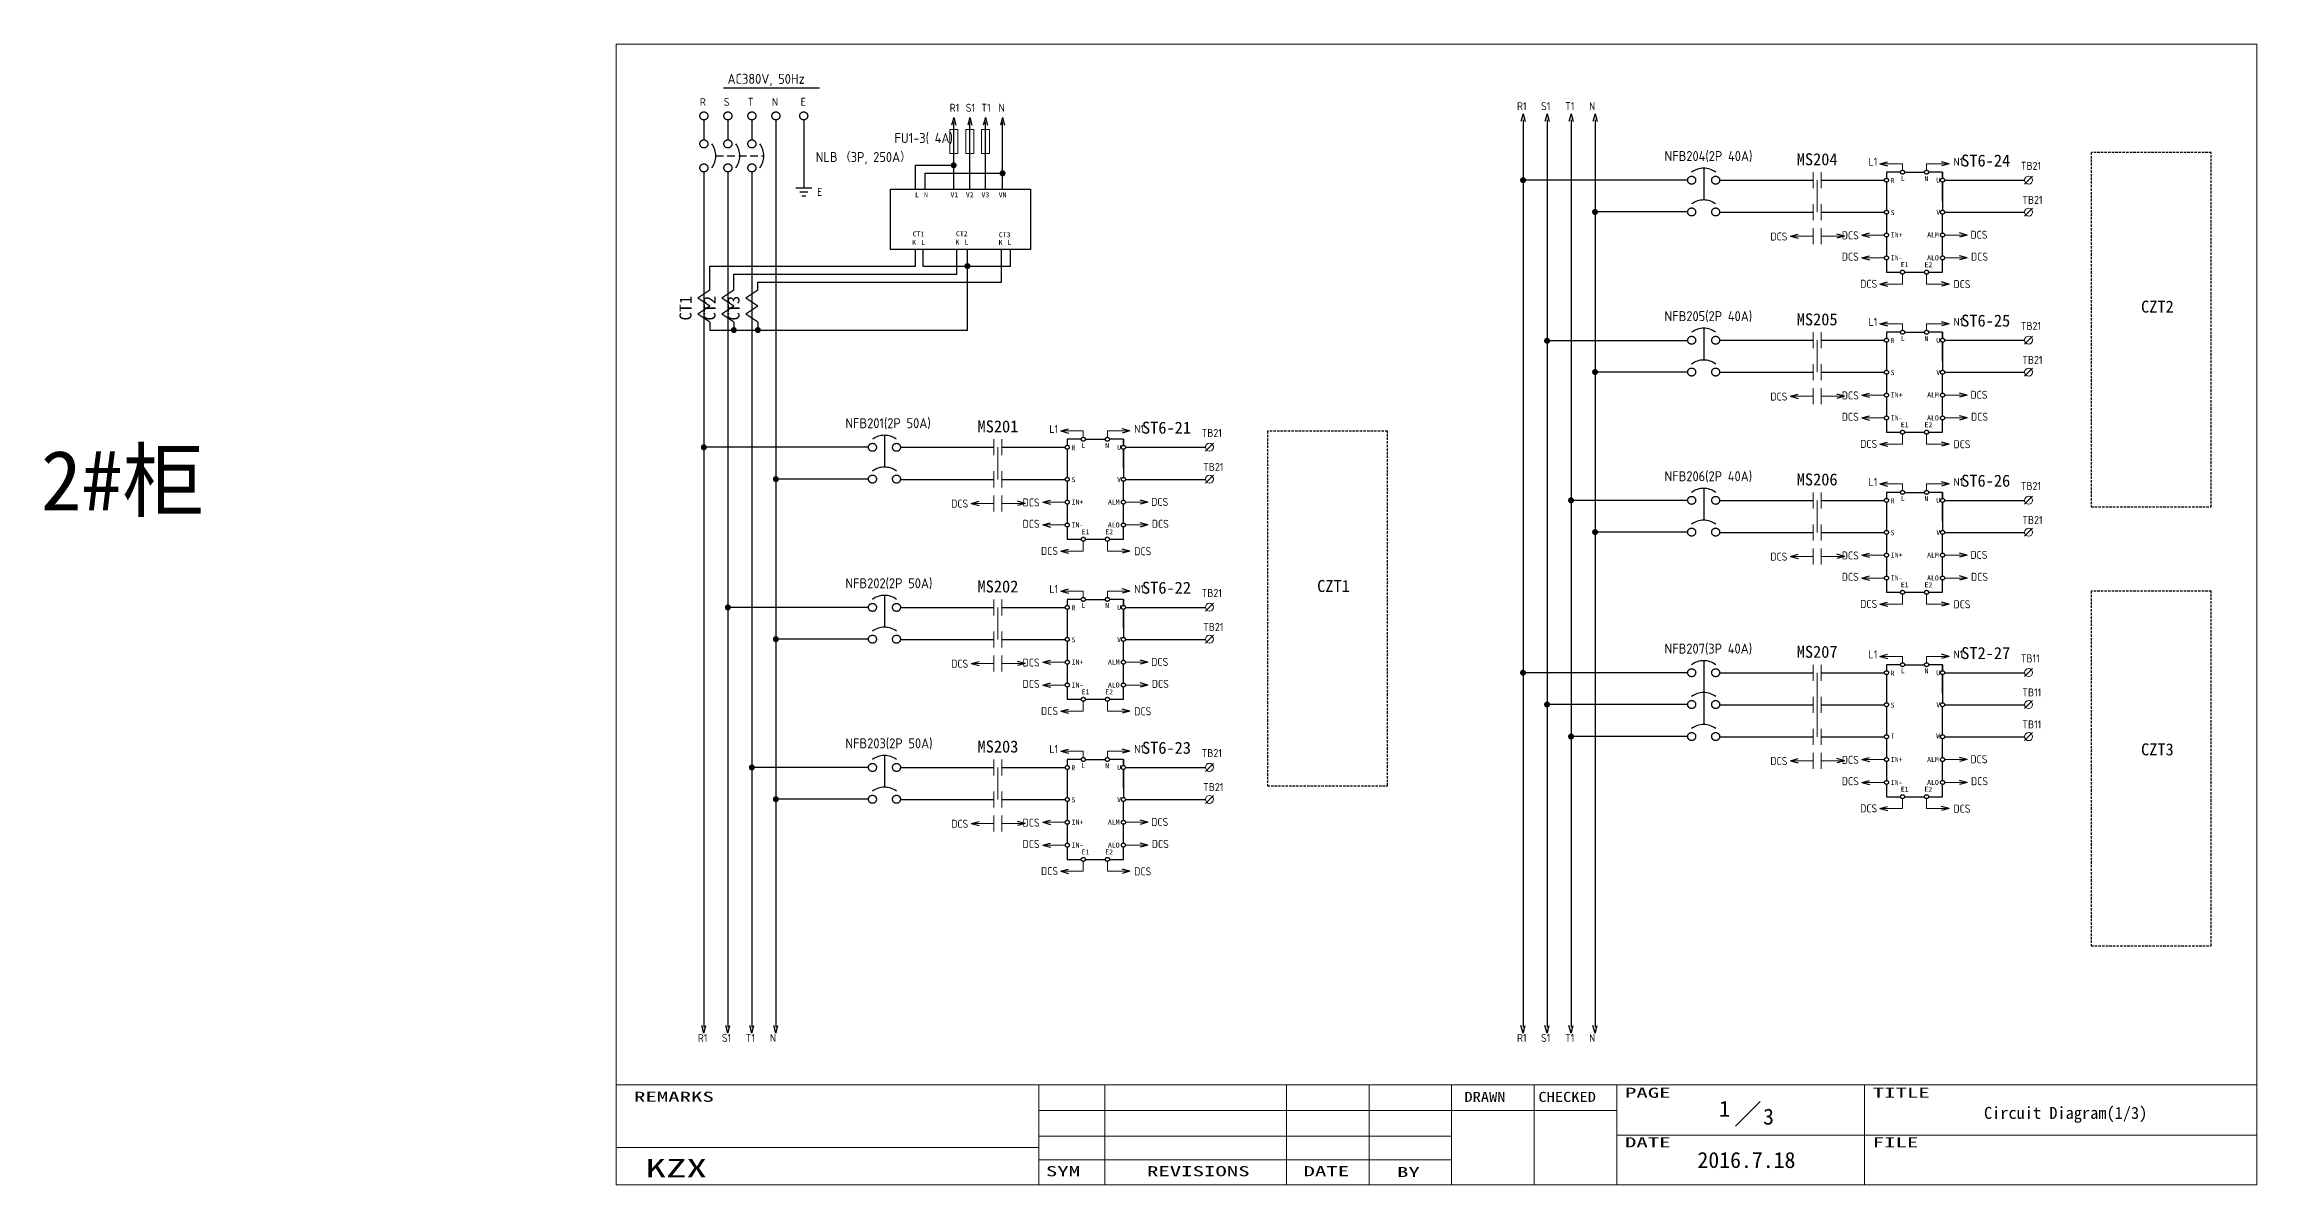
# Model space of a CAD drawing. Extents: x -319 to 2858, y -2689 to 285.
# Drawn here: x -319 to 234, y -487 to -202 of the extents above; entities that cross this region are included whole.
import ezdxf
from ezdxf.enums import TextEntityAlignment as Align

# ---------------------------------------------------------------- set-up
doc = ezdxf.new("R2010")
doc.units = 0
doc.header["$LTSCALE"] = 0.3
doc.header["$MEASUREMENT"] = 0
for name, pattern in [('HIDDEN', [9.525, 6.35, -3.175]), ('実線', [20001, 20000, -1]), ('破線', [3, 2, -1])]:
    doc.linetypes.add(name, pattern=pattern)
doc.layers.get('0').update_dxf_attribs({"linetype": '実線'})
for name, color, linetype, lineweight in [('01図枠', 5, 'CONTINUOUS', 9), ('02接続図', 7, 'CONTINUOUS', 5), ('10外形', 7, 'CONTINUOUS', 9)]:
    doc.layers.add(name, color=color, linetype=linetype, lineweight=lineweight)
for name, color, linetype in [('04部品記号', 3, 'CONTINUOUS'), ('05線番', 4, 'CONTINUOUS'), ('BLOCK', 7, 'CONTINUOUS'), ('図形１', 7, '実線'), ('虚线', 253, '破線')]:
    doc.layers.add(name, color=color, linetype=linetype)
doc.styles.add('電気標準', font='ISOCP.shx', dxfattribs={"height": 2.5, "bigfont": 'extfont.shx'})
doc.styles.add('ＭＳＰゴシック', font='')
doc.styles.get('ＭＳＰゴシック').set_extended_font_data('SimSun')

# ---------------------------------------------------------------- blocks, each defined once
blk = doc.blocks.new('矢印（右向）')
at = {"layer": 'BLOCK'}
for q in [(-1.93, 0.52), (-1.93, -0.52)]:
    blk.add_line((0, 0), q, dxfattribs=at)

msp = doc.modelspace()

# ---------------------------------------------------------------- linework, layer by layer
for p, q in [((-91.65, -237.79), (-91.65, -220.91)), ((-87.64, -237.79), (-87.64, -220.91)), ((-83.74, -237.79), (-83.74, -220.91)), ((-79.45, -237.79), (-79.45, -220.91)), ((-101.18, -237.79), (-101.18, -231.79)), ((-101.18, -231.79), (-91.65, -231.79)), ((-98.75, -237.79), (-98.75, -233.79)), ((-98.75, -233.79), (-79.45, -233.79)), ((91.76, -235.51), (50.62, -235.51)), ((91.76, -235.51), (50.62, -235.51)), ((95.76, -232.51), (95.76, -240.45)), ((99.76, -235.51), (123.11, -235.51)), ((125.11, -235.51), (140.95, -235.51)), ((144.95, -233.51), (141.45, -233.51)), ((141.45, -233.51), (141.45, -235.01)), ((141.45, -236.01), (141.45, -243.01)), ((145.95, -233.51), (150.96, -233.51)), ((155.46, -233.51), (151.96, -233.51)), ((155.46, -235.01), (155.46, -233.51)), ((155.46, -233.51), (155.46, -235.01)), ((155.46, -240.71), (155.46, -236.01)), ((155.46, -236.01), (155.46, -243.01)), ((155.96, -235.51), (157.96, -235.51)), ((155.96, -235.51), (175.96, -235.51)), ((-107.46, -237.79), (-72.46, -237.79)), ((-107.46, -252.79), (-107.46, -237.79)), ((-72.46, -237.79), (-72.46, -252.79)), ((91.76, -243.45), (68.62, -243.45)), ((99.76, -243.51), (123.11, -243.51)), ((125.11, -243.51), (140.95, -243.51)), ((141.45, -244.01), (141.45, -248.71)), ((155.46, -248.71), (155.46, -244.01)), ((155.96, -243.51), (175.96, -243.51)), ((-72.46, -252.79), (-107.46, -252.79)), ((-101.21, -256.96), (-101.21, -252.79)), ((-99.36, -252.79), (-99.36, -256.96)), ((-90.89, -258.96), (-90.89, -252.79)), ((-88.23, -272.96), (-88.23, -252.79)), ((-79.67, -260.96), (-79.67, -252.79)), ((-77.43, -256.96), (-77.43, -252.79)), ((141.45, -249.71), (141.45, -254.42)), ((155.46, -254.42), (155.46, -249.71)), ((-152.59, -262.96), (-152.59, -256.96)), ((-152.59, -256.96), (-101.21, -256.96)), ((-146.59, -262.96), (-146.59, -258.96)), ((-146.59, -258.96), (-90.89, -258.96)), ((-99.36, -256.96), (-77.43, -256.96)), ((141.45, -255.42), (141.45, -258.49)), ((141.45, -258.49), (144.95, -258.49)), ((145.95, -258.49), (150.96, -258.49)), ((151.96, -258.49), (155.46, -258.49)), ((155.46, -258.49), (155.46, -255.42)), ((-140.59, -262.96), (-140.59, -260.96)), ((-140.59, -260.96), (-79.67, -260.96)), ((-152.59, -270.96), (-152.59, -272.96)), ((-152.59, -272.96), (-88.23, -272.96)), ((-146.59, -270.96), (-146.59, -272.96)), ((-140.59, -270.96), (-140.59, -272.96)), ((91.76, -275.63), (56.62, -275.63)), ((95.76, -272.51), (95.76, -280.45)), ((99.76, -275.51), (123.11, -275.51)), ((125.11, -275.51), (140.95, -275.51)), ((144.95, -273.51), (141.45, -273.51)), ((141.45, -273.51), (141.45, -275.01)), ((141.45, -276.01), (141.45, -283.01)), ((145.95, -273.51), (150.96, -273.51)), ((155.46, -273.51), (151.96, -273.51)), ((155.46, -275.01), (155.46, -273.51)), ((155.46, -273.51), (155.46, -275.01)), ((155.46, -280.71), (155.46, -276.01)), ((155.46, -276.01), (155.46, -283.01)), ((155.96, -275.51), (157.96, -275.51)), ((155.96, -275.51), (175.96, -275.51)), ((91.76, -283.45), (68.62, -283.45)), ((99.76, -283.51), (123.11, -283.51)), ((125.11, -283.51), (140.95, -283.51)), ((141.45, -284.01), (141.45, -288.71)), ((155.46, -288.71), (155.46, -284.01)), ((155.96, -283.51), (175.96, -283.51)), ((141.45, -289.71), (141.45, -294.42)), ((155.46, -294.42), (155.46, -289.71)), ((141.45, -295.42), (141.45, -298.49)), ((141.45, -298.49), (144.95, -298.49)), ((145.95, -298.49), (150.96, -298.49)), ((151.96, -298.49), (155.46, -298.49)), ((155.46, -298.49), (155.46, -295.42)), ((-112.95, -302.26), (-154.09, -302.26)), ((-108.95, -299.26), (-108.95, -307.2)), ((-104.95, -302.26), (-81.6, -302.26)), ((-79.6, -302.26), (-63.77, -302.26)), ((-59.77, -300.26), (-63.27, -300.26)), ((-63.27, -300.26), (-63.27, -301.76)), ((-63.27, -302.76), (-63.27, -309.76)), ((-58.77, -300.26), (-53.75, -300.26)), ((-49.25, -300.26), (-52.75, -300.26)), ((-49.25, -301.76), (-49.25, -300.26)), ((-49.25, -300.26), (-49.25, -301.76)), ((-49.25, -307.46), (-49.25, -302.76)), ((-49.25, -302.76), (-49.25, -309.76)), ((-48.75, -302.26), (-46.75, -302.26)), ((-48.75, -302.26), (-28.75, -302.26)), ((-112.95, -310.2), (-136.09, -310.2)), ((-104.95, -310.26), (-81.6, -310.26)), ((-79.6, -310.26), (-63.77, -310.26)), ((-63.27, -310.76), (-63.27, -315.46)), ((-49.25, -315.46), (-49.25, -310.76)), ((-48.75, -310.26), (-28.75, -310.26)), ((95.76, -312.51), (95.76, -320.45)), ((144.95, -313.51), (141.45, -313.51)), ((141.45, -313.51), (141.45, -315.01)), ((145.95, -313.51), (150.96, -313.51)), ((155.46, -313.51), (151.96, -313.51)), ((155.46, -315.01), (155.46, -313.51)), ((155.46, -313.51), (155.46, -315.01)), ((-63.27, -316.46), (-63.27, -321.17)), ((-49.25, -321.17), (-49.25, -316.46)), ((91.76, -315.51), (62.62, -315.51)), ((99.76, -315.51), (123.11, -315.51)), ((125.11, -315.51), (140.95, -315.51)), ((141.45, -316.01), (141.45, -323.01)), ((155.46, -320.71), (155.46, -316.01)), ((155.46, -316.01), (155.46, -323.01)), ((155.96, -315.51), (157.96, -315.51)), ((155.96, -315.51), (175.96, -315.51)), ((-63.27, -322.17), (-63.27, -325.23)), ((-63.27, -325.23), (-59.77, -325.23)), ((-58.77, -325.23), (-53.75, -325.23)), ((-52.75, -325.23), (-49.25, -325.23)), ((-49.25, -325.23), (-49.25, -322.17)), ((91.76, -323.45), (68.62, -323.45)), ((99.76, -323.51), (123.11, -323.51)), ((125.11, -323.51), (140.95, -323.51)), ((141.45, -324.01), (141.45, -328.71)), ((155.46, -328.71), (155.46, -324.01)), ((155.96, -323.51), (175.96, -323.51)), ((141.45, -329.71), (141.45, -334.42)), ((155.46, -334.42), (155.46, -329.71)), ((141.45, -335.42), (141.45, -338.49)), ((155.46, -338.49), (155.46, -335.42)), ((-112.95, -342.26), (-148.09, -342.26)), ((-108.95, -339.26), (-108.95, -347.2)), ((-104.95, -342.26), (-81.6, -342.26)), ((-79.6, -342.26), (-63.77, -342.26)), ((-59.77, -340.26), (-63.27, -340.26)), ((-63.27, -340.26), (-63.27, -341.76)), ((-63.27, -342.76), (-63.27, -349.76)), ((-58.77, -340.26), (-53.75, -340.26)), ((-49.25, -340.26), (-52.75, -340.26)), ((-49.25, -341.76), (-49.25, -340.26)), ((-49.25, -340.26), (-49.25, -341.76)), ((-49.25, -347.46), (-49.25, -342.76)), ((-49.25, -342.76), (-49.25, -349.76)), ((-48.75, -342.26), (-46.75, -342.26)), ((-48.75, -342.26), (-28.75, -342.26)), ((141.45, -338.49), (144.95, -338.49)), ((145.95, -338.49), (150.96, -338.49)), ((151.96, -338.49), (155.46, -338.49)), ((-112.95, -350.2), (-136.09, -350.2)), ((-104.95, -350.26), (-81.6, -350.26)), ((-79.6, -350.26), (-63.77, -350.26)), ((-63.27, -350.76), (-63.27, -355.46)), ((-49.25, -355.46), (-49.25, -350.76)), ((-48.75, -350.26), (-28.75, -350.26)), ((-63.27, -356.46), (-63.27, -361.17)), ((-49.25, -361.17), (-49.25, -356.46)), ((91.76, -358.58), (50.62, -358.58)), ((95.76, -355.58), (95.76, -371.53)), ((99.76, -358.58), (123.11, -358.58)), ((125.11, -358.58), (140.95, -358.58)), ((144.95, -356.58), (141.45, -356.58)), ((141.45, -356.58), (141.45, -358.08)), ((141.45, -359.08), (141.45, -366.08)), ((145.95, -356.58), (150.96, -356.58)), ((155.46, -356.58), (151.96, -356.58)), ((155.46, -358.08), (155.46, -356.58)), ((155.46, -356.58), (155.46, -358.08)), ((155.46, -363.79), (155.46, -359.08)), ((155.46, -359.08), (155.46, -366.08)), ((155.96, -358.58), (157.96, -358.58)), ((155.96, -358.58), (175.96, -358.58)), ((-63.27, -362.17), (-63.27, -365.23)), ((-49.25, -365.23), (-49.25, -362.17)), ((-63.27, -365.23), (-59.77, -365.23)), ((-58.77, -365.23), (-53.75, -365.23)), ((-52.75, -365.23), (-49.25, -365.23)), ((91.76, -366.53), (56.62, -366.53)), ((99.76, -366.58), (123.11, -366.58)), ((125.11, -366.58), (140.95, -366.58)), ((141.45, -367.08), (141.45, -374.08)), ((155.46, -374.08), (155.46, -367.08)), ((155.96, -366.58), (175.96, -366.58)), ((91.76, -374.53), (62.62, -374.53)), ((99.76, -374.58), (123.11, -374.58)), ((125.11, -374.58), (140.95, -374.58)), ((141.45, -375.08), (141.45, -379.79)), ((155.46, -379.79), (155.46, -375.08)), ((155.96, -374.58), (175.96, -374.58)), ((-108.95, -379.26), (-108.95, -387.2)), ((-59.77, -380.26), (-63.27, -380.26)), ((-63.27, -380.26), (-63.27, -381.76)), ((-58.77, -380.26), (-53.75, -380.26)), ((-49.25, -380.26), (-52.75, -380.26)), ((-49.25, -381.76), (-49.25, -380.26)), ((-49.25, -380.26), (-49.25, -381.76)), ((141.45, -380.79), (141.45, -385.5)), ((155.46, -385.5), (155.46, -380.79)), ((-112.95, -382.26), (-142.09, -382.26)), ((-104.95, -382.26), (-81.6, -382.26)), ((-79.6, -382.26), (-63.77, -382.26)), ((-63.27, -382.76), (-63.27, -389.76)), ((-49.25, -387.46), (-49.25, -382.76)), ((-49.25, -382.76), (-49.25, -389.76)), ((-48.75, -382.26), (-46.75, -382.26)), ((-48.75, -382.26), (-28.75, -382.26)), ((141.45, -386.5), (141.45, -389.56)), ((155.46, -389.56), (155.46, -386.5)), ((-112.95, -390.2), (-136.09, -390.2)), ((-104.95, -390.26), (-81.6, -390.26)), ((-79.6, -390.26), (-63.77, -390.26)), ((-63.27, -390.76), (-63.27, -395.46)), ((-49.25, -395.46), (-49.25, -390.76)), ((-48.75, -390.26), (-28.75, -390.26)), ((141.45, -389.56), (144.95, -389.56)), ((145.95, -389.56), (150.96, -389.56)), ((151.96, -389.56), (155.46, -389.56)), ((-63.27, -396.46), (-63.27, -401.17)), ((-49.25, -401.17), (-49.25, -396.46)), ((-63.27, -402.17), (-63.27, -405.23)), ((-49.25, -405.23), (-49.25, -402.17)), ((-63.27, -405.23), (-59.77, -405.23)), ((-58.77, -405.23), (-53.75, -405.23)), ((-52.75, -405.23), (-49.25, -405.23))]:
    msp.add_line(p, q)
at = {"color": 7, "linetype": 'HIDDEN'}
msp.add_line((-151.09, -229.43), (-139.09, -229.43), dxfattribs=at)
for centre in [(141.45, -235.51), (145.45, -233.51), (151.46, -233.51), (155.46, -235.51), (141.45, -243.51), (155.46, -243.51), (141.45, -249.21), (155.46, -249.21), (141.45, -254.92), (145.45, -258.49), (151.46, -258.49), (155.46, -254.92), (141.45, -275.51), (145.45, -273.51), (151.46, -273.51), (155.46, -275.51), (141.45, -283.51), (155.46, -283.51), (141.45, -289.21), (155.46, -289.21), (141.45, -294.92), (145.45, -298.49), (151.46, -298.49), (155.46, -294.92), (-63.27, -302.26), (-59.27, -300.26), (-53.25, -300.26), (-49.25, -302.26), (-63.27, -310.26), (-49.25, -310.26), (141.45, -315.51), (145.45, -313.51), (151.46, -313.51), (155.46, -315.51), (-63.27, -315.96), (-49.25, -315.96), (-63.27, -321.67), (-59.27, -325.23), (-53.25, -325.23), (-49.25, -321.67), (141.45, -323.51), (155.46, -323.51), (141.45, -329.21), (155.46, -329.21), (141.45, -334.92), (155.46, -334.92), (-63.27, -342.26), (-59.27, -340.26), (-53.25, -340.26), (-49.25, -342.26), (145.45, -338.49), (151.46, -338.49), (-63.27, -350.26), (-49.25, -350.26), (-63.27, -355.96), (-49.25, -355.96), (141.45, -358.58), (145.45, -356.58), (151.46, -356.58), (155.46, -358.58), (-63.27, -361.67), (-59.27, -365.23), (-53.25, -365.23), (-49.25, -361.67), (141.45, -366.58), (155.46, -366.58), (141.45, -374.58), (155.46, -374.58), (-59.27, -380.26), (-53.25, -380.26), (141.45, -380.29), (155.46, -380.29), (-63.27, -382.26), (-49.25, -382.26), (141.45, -386), (155.46, -386), (-63.27, -390.26), (-49.25, -390.26), (145.45, -389.56), (151.46, -389.56), (-63.27, -395.96), (-49.25, -395.96), (-63.27, -401.67), (-49.25, -401.67), (-59.27, -405.23), (-53.25, -405.23)]:
    msp.add_circle(centre, 0.5)
at = {"layer": '01図枠', "linetype": 'Continuous', "lineweight": 5}
for p, q in [((-176.03, -486.54), (-176.03, -201.54)), ((-176.03, -201.54), (233.97, -201.54)), ((233.97, -201.54), (233.97, -486.54)), ((-176.03, -461.54), (233.97, -461.54)), ((-70.42, -461.54), (-70.42, -486.54)), ((-53.91, -461.54), (-53.91, -486.54)), ((-8.51, -461.54), (-8.51, -486.54)), ((12.13, -461.54), (12.13, -486.54)), ((32.76, -461.54), (32.76, -486.54)), ((53.4, -486.54), (53.4, -461.54)), ((74.04, -461.54), (74.04, -486.54)), ((135.95, -486.54), (135.95, -461.54)), ((-70.42, -467.96), (32.76, -467.96)), ((32.76, -467.96), (74.04, -467.96)), ((109.89, -465.73), (103.7, -471.92)), ((-70.42, -474.39), (32.76, -474.39)), ((74.04, -474.15), (233.97, -474.15)), ((-70.42, -477.25), (-176.03, -477.25)), ((-70.42, -480.35), (32.76, -480.35)), ((233.97, -486.54), (-176.03, -486.54))]:
    msp.add_line(p, q, dxfattribs=at)
at = {"layer": '02接続図', "linetype": 'Continuous'}
for p, q in [((123.11, -237.51), (123.11, -233.51)), ((124.11, -235.51), (124.11, -243.51)), ((125.11, -237.51), (125.11, -233.51)), ((175.96, -236.48), (177.96, -234.48)), ((123.11, -245.51), (123.11, -241.51)), ((125.11, -245.51), (125.11, -241.51)), ((175.96, -244.48), (177.96, -242.48)), ((123.11, -251.51), (123.11, -247.51)), ((125.11, -251.51), (125.11, -247.51)), ((123.11, -277.51), (123.11, -273.51)), ((124.11, -275.51), (124.11, -283.51)), ((125.11, -277.51), (125.11, -273.51)), ((175.96, -276.48), (177.96, -274.48)), ((123.11, -285.51), (123.11, -281.51)), ((125.11, -285.51), (125.11, -281.51)), ((175.96, -284.48), (177.96, -282.48)), ((123.11, -291.51), (123.11, -287.51)), ((125.11, -291.51), (125.11, -287.51)), ((-81.6, -304.26), (-81.6, -300.26)), ((-80.6, -302.26), (-80.6, -310.26)), ((-79.6, -304.26), (-79.6, -300.26)), ((-28.75, -303.23), (-26.75, -301.23)), ((-81.6, -312.26), (-81.6, -308.26)), ((-79.6, -312.26), (-79.6, -308.26)), ((-28.75, -311.23), (-26.75, -309.23)), ((-81.6, -318.26), (-81.6, -314.26)), ((-79.6, -318.26), (-79.6, -314.26)), ((123.11, -317.51), (123.11, -313.51)), ((125.11, -317.51), (125.11, -313.51)), ((175.96, -316.48), (177.96, -314.48)), ((124.11, -315.51), (124.11, -323.51)), ((123.11, -325.51), (123.11, -321.51)), ((125.11, -325.51), (125.11, -321.51)), ((175.96, -324.48), (177.96, -322.48)), ((123.11, -331.51), (123.11, -327.51)), ((125.11, -331.51), (125.11, -327.51)), ((-81.6, -344.26), (-81.6, -340.26)), ((-80.6, -342.26), (-80.6, -350.26)), ((-79.6, -344.26), (-79.6, -340.26)), ((-28.75, -343.23), (-26.75, -341.23)), ((-81.6, -352.26), (-81.6, -348.26)), ((-79.6, -352.26), (-79.6, -348.26)), ((-28.75, -351.23), (-26.75, -349.23)), ((-81.6, -358.26), (-81.6, -354.26)), ((-79.6, -358.26), (-79.6, -354.26)), ((123.11, -360.58), (123.11, -356.58)), ((124.11, -358.58), (124.11, -374.58)), ((125.11, -360.58), (125.11, -356.58)), ((175.96, -359.56), (177.96, -357.56)), ((123.11, -368.58), (123.11, -364.58)), ((125.11, -368.58), (125.11, -364.58)), ((175.96, -367.56), (177.96, -365.56)), ((123.11, -376.58), (123.11, -372.58)), ((125.11, -376.58), (125.11, -372.58)), ((175.96, -375.56), (177.96, -373.56)), ((-81.6, -384.26), (-81.6, -380.26)), ((-79.6, -384.26), (-79.6, -380.26)), ((-28.75, -383.23), (-26.75, -381.23)), ((123.11, -382.58), (123.11, -378.58)), ((125.11, -382.58), (125.11, -378.58)), ((-80.6, -382.26), (-80.6, -390.26)), ((-81.6, -392.26), (-81.6, -388.26)), ((-79.6, -392.26), (-79.6, -388.26)), ((-28.75, -391.23), (-26.75, -389.23)), ((-81.6, -398.26), (-81.6, -394.26)), ((-79.6, -398.26), (-79.6, -394.26))]:
    msp.add_line(p, q, dxfattribs=at)
for centre in [(176.96, -235.48), (176.96, -243.48), (176.96, -275.48), (176.96, -283.48), (-27.75, -302.23), (-27.75, -310.23), (176.96, -315.48), (176.96, -323.48), (-27.75, -342.23), (-27.75, -350.23), (176.96, -358.56), (176.96, -366.56), (176.96, -374.56), (-27.75, -382.23), (-27.75, -390.23)]:
    msp.add_circle(centre, 1, dxfattribs=at)
at = {"layer": '10外形'}
for p, q in [((-92.65, -228.83), (-92.65, -222.83)), ((-92.65, -222.83), (-91.65, -222.83)), ((-91.65, -222.83), (-90.65, -222.83)), ((-90.65, -222.83), (-90.65, -228.83)), ((-88.64, -228.83), (-88.64, -222.83)), ((-88.64, -222.83), (-87.64, -222.83)), ((-87.64, -222.83), (-86.64, -222.83)), ((-86.64, -222.83), (-86.64, -228.83)), ((-84.74, -228.83), (-84.74, -222.83)), ((-84.74, -222.83), (-83.74, -222.83)), ((-83.74, -222.83), (-82.74, -222.83)), ((-82.74, -222.83), (-82.74, -228.83)), ((-90.65, -228.83), (-92.65, -228.83)), ((-86.64, -228.83), (-88.64, -228.83)), ((-82.74, -228.83), (-84.74, -228.83)), ((145.45, -231.42), (139.8, -231.42)), ((145.45, -233.01), (145.45, -231.42)), ((151.46, -233.01), (151.46, -231.42)), ((151.46, -231.42), (157.11, -231.42)), ((123.11, -249.51), (117.47, -249.51)), ((125.28, -249.51), (130.93, -249.51)), ((140.95, -249.21), (135.3, -249.21)), ((155.96, -249.21), (161.61, -249.21)), ((140.95, -254.92), (135.3, -254.92)), ((145.45, -258.99), (145.45, -261.46)), ((151.46, -258.99), (151.46, -261.46)), ((155.96, -254.92), (161.61, -254.92)), ((145.45, -261.46), (139.8, -261.46)), ((151.46, -261.46), (157.11, -261.46)), ((145.45, -271.42), (139.8, -271.42)), ((145.45, -273.01), (145.45, -271.42)), ((151.46, -273.01), (151.46, -271.42)), ((151.46, -271.42), (157.11, -271.42)), ((123.11, -289.51), (117.47, -289.51)), ((125.28, -289.51), (130.93, -289.51)), ((140.95, -289.21), (135.3, -289.21)), ((155.96, -289.21), (161.61, -289.21)), ((-59.27, -298.17), (-64.91, -298.17)), ((-59.27, -299.76), (-59.27, -298.17)), ((-53.25, -299.76), (-53.25, -298.17)), ((-53.25, -298.17), (-47.6, -298.17)), ((140.95, -294.92), (135.3, -294.92)), ((155.96, -294.92), (161.61, -294.92)), ((145.45, -301.46), (139.8, -301.46)), ((145.45, -298.99), (145.45, -301.46)), ((151.46, -298.99), (151.46, -301.46)), ((151.46, -301.46), (157.11, -301.46)), ((145.45, -311.42), (139.8, -311.42)), ((145.45, -313.01), (145.45, -311.42)), ((151.46, -313.01), (151.46, -311.42)), ((151.46, -311.42), (157.11, -311.42)), ((-81.6, -316.26), (-87.25, -316.26)), ((-79.44, -316.26), (-73.79, -316.26)), ((-63.77, -315.96), (-69.41, -315.96)), ((-48.75, -315.96), (-43.1, -315.96)), ((-63.77, -321.67), (-69.41, -321.67)), ((-59.27, -325.73), (-59.27, -328.21)), ((-53.25, -325.73), (-53.25, -328.21)), ((-48.75, -321.67), (-43.1, -321.67)), ((-59.27, -328.21), (-64.91, -328.21)), ((-53.25, -328.21), (-47.6, -328.21)), ((123.11, -329.51), (117.47, -329.51)), ((125.28, -329.51), (130.93, -329.51)), ((140.95, -329.21), (135.3, -329.21)), ((155.96, -329.21), (161.61, -329.21)), ((140.95, -334.92), (135.3, -334.92)), ((155.96, -334.92), (161.61, -334.92)), ((-59.27, -338.17), (-64.91, -338.17)), ((-59.27, -339.76), (-59.27, -338.17)), ((-53.25, -339.76), (-53.25, -338.17)), ((-53.25, -338.17), (-47.6, -338.17)), ((145.45, -341.46), (139.8, -341.46)), ((145.45, -338.99), (145.45, -341.46)), ((151.46, -338.99), (151.46, -341.46)), ((151.46, -341.46), (157.11, -341.46)), ((-81.6, -356.26), (-87.25, -356.26)), ((-79.44, -356.26), (-73.79, -356.26)), ((-63.77, -355.96), (-69.41, -355.96)), ((-48.75, -355.96), (-43.1, -355.96)), ((145.45, -354.5), (139.8, -354.5)), ((145.45, -356.08), (145.45, -354.5)), ((151.46, -356.08), (151.46, -354.5)), ((151.46, -354.5), (157.11, -354.5)), ((-63.77, -361.67), (-69.41, -361.67)), ((-48.75, -361.67), (-43.1, -361.67)), ((-59.27, -368.21), (-64.91, -368.21)), ((-59.27, -365.73), (-59.27, -368.21)), ((-53.25, -365.73), (-53.25, -368.21)), ((-53.25, -368.21), (-47.6, -368.21)), ((-59.27, -378.17), (-64.91, -378.17)), ((-59.27, -379.76), (-59.27, -378.17)), ((-53.25, -379.76), (-53.25, -378.17)), ((-53.25, -378.17), (-47.6, -378.17)), ((123.11, -380.58), (117.47, -380.58)), ((125.28, -380.58), (130.93, -380.58)), ((140.95, -380.29), (135.3, -380.29)), ((155.96, -380.29), (161.61, -380.29)), ((140.95, -386), (135.3, -386)), ((155.96, -386), (161.61, -386)), ((145.45, -392.53), (139.8, -392.53)), ((145.45, -390.06), (145.45, -392.53)), ((151.46, -390.06), (151.46, -392.53)), ((151.46, -392.53), (157.11, -392.53)), ((-81.6, -396.26), (-87.25, -396.26)), ((-79.44, -396.26), (-73.79, -396.26)), ((-63.77, -395.96), (-69.41, -395.96)), ((-48.75, -395.96), (-43.1, -395.96)), ((-63.77, -401.67), (-69.41, -401.67)), ((-48.75, -401.67), (-43.1, -401.67)), ((-59.27, -408.21), (-64.91, -408.21)), ((-59.27, -405.73), (-59.27, -408.21)), ((-53.25, -405.73), (-53.25, -408.21)), ((-53.25, -408.21), (-47.6, -408.21))]:
    msp.add_line(p, q, dxfattribs=at)
at = {"layer": '図形１'}
for p, q in [((-149.18, -212.43), (-125.18, -212.43)), ((-154.09, -220.43), (-154.09, -225.43)), ((-154.09, -220.43), (-154.09, -225.43)), ((-148.09, -220.43), (-148.09, -225.43)), ((-148.09, -220.43), (-148.09, -225.43)), ((-142.09, -220.43), (-142.09, -225.43)), ((-142.09, -220.43), (-142.09, -225.43)), ((-152.59, -262.96), (-155.59, -264.96)), ((-152.59, -266.96), (-155.59, -264.96)), ((-146.59, -262.96), (-149.59, -264.96)), ((-146.59, -266.96), (-149.59, -264.96)), ((-140.59, -262.96), (-143.59, -264.96)), ((-140.59, -266.96), (-143.59, -264.96)), ((-152.59, -266.96), (-155.59, -268.96)), ((-152.59, -270.96), (-155.59, -268.96)), ((-146.59, -266.96), (-149.59, -268.96)), ((-146.59, -270.96), (-149.59, -268.96)), ((-140.59, -266.96), (-143.59, -268.96)), ((-140.59, -270.96), (-143.59, -268.96))]:
    msp.add_line(p, q, dxfattribs=at)
at = {"layer": '図形１', "color": 7}
for p, q in [((-136.09, -220.43), (-136.09, -447.15)), ((-129.14, -220.43), (-129.14, -237.43)), ((50.62, -220.43), (50.62, -302.26)), ((56.62, -220.43), (56.62, -302.26)), ((62.62, -220.43), (62.62, -302.26)), ((68.62, -220.43), (68.62, -447.15)), ((-154.09, -233.43), (-154.09, -302.26)), ((-148.09, -233.43), (-148.09, -302.26)), ((-142.09, -233.43), (-142.09, -302.26)), ((-131.14, -237.43), (-127.14, -237.43)), ((-130.14, -238.43), (-128.14, -238.43)), ((-129.64, -239.43), (-128.64, -239.43)), ((-154.09, -302.26), (-154.09, -447.15)), ((-148.09, -302.26), (-148.09, -447.15)), ((-142.09, -302.26), (-142.09, -447.15)), ((50.62, -302.26), (50.62, -447.15)), ((56.62, -302.26), (56.62, -447.15)), ((62.62, -302.26), (62.62, -447.15))]:
    msp.add_line(p, q, dxfattribs=at)
at = {"layer": '図形１', "const_width": 0.75}
for points in [[(-92.02, -231.79, 1), (-91.27, -231.79, 1)], [(-79.82, -233.79, 1), (-79.07, -233.79, 1)], [(50.25, -235.51, 1), (51, -235.51, 1)], [(50.25, -235.51, 1), (51, -235.51, 1)], [(68.25, -243.45, 1), (69, -243.45, 1)], [(-88.6, -256.96, 1), (-87.85, -256.96, 1)], [(-146.97, -272.96, 1), (-146.22, -272.96, 1)], [(-140.97, -272.96, 1), (-140.22, -272.96, 1)], [(56.25, -275.63, 1), (57, -275.63, 1)], [(68.25, -283.45, 1), (69, -283.45, 1)], [(-154.47, -302.26, 1), (-153.72, -302.26, 1)], [(-136.47, -310.2, 1), (-135.72, -310.2, 1)], [(62.25, -315.51, 1), (63, -315.51, 1)], [(68.25, -323.45, 1), (69, -323.45, 1)], [(-148.47, -342.26, 1), (-147.72, -342.26, 1)], [(-136.47, -350.2, 1), (-135.72, -350.2, 1)], [(50.25, -358.58, 1), (51, -358.58, 1)], [(56.25, -366.53, 1), (57, -366.53, 1)], [(62.25, -374.53, 1), (63, -374.53, 1)], [(-142.47, -382.26, 1), (-141.72, -382.26, 1)], [(-136.47, -390.2, 1), (-135.72, -390.2, 1)]]:
    msp.add_lwpolyline(points, format="xyb", close=True, dxfattribs=at)
at = {"layer": '図形１', "color": 7}
for centre in [(-154.09, -219.43), (-148.09, -219.43), (-142.09, -219.43), (-136.09, -219.43), (-129.14, -219.43)]:
    msp.add_circle(centre, 1, dxfattribs=at)
at = {"layer": '図形１'}
for centre in [(-154.09, -226.43), (-148.09, -226.43), (-142.09, -226.43), (-154.09, -232.43), (-148.09, -232.43), (-142.09, -232.43), (92.76, -235.51), (98.76, -235.51), (92.76, -243.45), (98.76, -243.45), (92.76, -275.51), (98.76, -275.51), (92.76, -283.45), (98.76, -283.45), (-111.95, -302.26), (-105.95, -302.26), (-111.95, -310.2), (-105.95, -310.2), (92.76, -315.51), (98.76, -315.51), (92.76, -323.45), (98.76, -323.45), (-111.95, -342.26), (-105.95, -342.26), (-111.95, -350.2), (-105.95, -350.2), (92.76, -358.58), (98.76, -358.58), (92.76, -366.53), (98.76, -366.53), (92.76, -374.53), (98.76, -374.53), (-111.95, -382.26), (-105.95, -382.26), (-111.95, -390.2), (-105.95, -390.2)]:
    msp.add_circle(centre, 1, dxfattribs=at)
for centre, start, end in [((-156.09, -229.43), 323.1301, 36.8699), ((-150.09, -229.43), 323.1301, 36.8699), ((-144.09, -229.43), 323.1301, 36.8699), ((95.76, -237.51), 53.1301, 126.8699), ((95.76, -245.45), 53.1301, 126.8699), ((95.76, -277.51), 53.1301, 126.8699), ((95.76, -285.45), 53.1301, 126.8699), ((-108.95, -304.26), 53.1301, 126.8699), ((-108.95, -312.2), 53.1301, 126.8699), ((95.76, -317.51), 53.1301, 126.8699), ((95.76, -325.45), 53.1301, 126.8699), ((-108.95, -344.26), 53.1301, 126.8699), ((-108.95, -352.2), 53.1301, 126.8699), ((95.76, -360.58), 53.1301, 126.8699), ((95.76, -368.53), 53.1301, 126.8699), ((95.76, -376.53), 53.1301, 126.8699), ((-108.95, -384.26), 53.1301, 126.8699), ((-108.95, -392.2), 53.1301, 126.8699)]:
    msp.add_arc(centre, 5, start, end, dxfattribs=at)
at = {"layer": '虚线'}
for p, q in [((192.62, -228.57), (192.62, -317.16)), ((222.62, -228.57), (192.62, -228.57)), ((222.62, -317.16), (222.62, -228.57)), ((-13.26, -298.22), (-13.26, -386.82)), ((16.74, -298.22), (-13.26, -298.22)), ((16.74, -386.82), (16.74, -298.22)), ((192.62, -317.16), (222.62, -317.16)), ((192.62, -338.21), (192.62, -426.81)), ((222.62, -338.21), (192.62, -338.21)), ((222.62, -426.81), (222.62, -338.21)), ((-13.26, -386.82), (16.74, -386.82)), ((192.62, -426.81), (222.62, -426.81))]:
    msp.add_line(p, q, dxfattribs=at)

# ---------------------------------------------------------------- block references
at = {"layer": '図形１', "color": 7}
for p, rotation in [((-91.65, -219.83), 90), ((-87.64, -219.83), 90), ((-83.74, -219.83), 90), ((-79.45, -219.83), 90), ((139.8, -231.42), 180), ((135.3, -249.21), 180), ((117.47, -249.51), 180), ((135.3, -254.92), 180), ((139.8, -261.46), 180), ((139.8, -271.42), 180), ((117.47, -289.51), 180), ((135.3, -289.21), 180), ((-64.91, -298.17), 180), ((135.3, -294.92), 180), ((139.8, -301.46), 180), ((139.8, -311.42), 180), ((-87.25, -316.26), 180), ((-69.41, -315.96), 180), ((-69.41, -321.67), 180), ((-64.91, -328.21), 180), ((117.47, -329.51), 180), ((135.3, -329.21), 180), ((135.3, -334.92), 180), ((-64.91, -338.17), 180), ((139.8, -341.46), 180), ((-87.25, -356.26), 180), ((-69.41, -355.96), 180), ((139.8, -354.5), 180), ((-69.41, -361.67), 180), ((-64.91, -368.21), 180), ((-64.91, -378.17), 180), ((117.47, -380.58), 180), ((135.3, -380.29), 180), ((135.3, -386), 180), ((139.8, -392.53), 180), ((-87.25, -396.26), 180), ((-69.41, -395.96), 180), ((-69.41, -401.67), 180), ((-64.91, -408.21), 180), ((-154.09, -448.65), 270), ((-148.09, -448.65), 270), ((-142.09, -448.65), 270), ((-136.09, -448.65), 270), ((50.62, -448.65), 270), ((56.62, -448.65), 270), ((62.62, -448.65), 270), ((68.62, -448.65), 270)]:
    msp.add_blockref('矢印（右向）', p, dxfattribs=dict(at, rotation=rotation))
at = {"layer": '図形１', "color": 7, "xscale": -1}
for p, rotation in [((50.62, -218.93), 270), ((56.62, -218.93), 270), ((62.62, -218.93), 270), ((68.62, -218.93), 270), ((157.11, -231.42), 180), ((161.61, -249.21), 180), ((130.93, -249.51), 180), ((161.61, -254.92), 180), ((157.11, -261.46), 180), ((157.11, -271.42), 180), ((130.93, -289.51), 180), ((161.61, -289.21), 180), ((-47.6, -298.17), 180), ((161.61, -294.92), 180), ((157.11, -301.46), 180), ((157.11, -311.42), 180), ((-73.79, -316.26), 180), ((-43.1, -315.96), 180), ((-43.1, -321.67), 180), ((-47.6, -328.21), 180), ((130.93, -329.51), 180), ((161.61, -329.21), 180), ((161.61, -334.92), 180), ((-47.6, -338.17), 180), ((157.11, -341.46), 180), ((-73.79, -356.26), 180), ((-43.1, -355.96), 180), ((157.11, -354.5), 180), ((-43.1, -361.67), 180), ((-47.6, -368.21), 180), ((-47.6, -378.17), 180), ((130.93, -380.58), 180), ((161.61, -380.29), 180), ((161.61, -386), 180), ((157.11, -392.53), 180), ((-73.79, -396.26), 180), ((-43.1, -395.96), 180), ((-43.1, -401.67), 180), ((-47.6, -408.21), 180)]:
    msp.add_blockref('矢印（右向）', p, dxfattribs=dict(at, rotation=rotation))

# ---------------------------------------------------------------- texts
at = {"layer": '01図枠', "linetype": 'Continuous', "lineweight": 5, "style": 'ＭＳＰゴシック'}
for s, height, width, p in [('REMARKS', 2.513, 1.666667, (-171.54, -463.29)), ('DRAWN', 2.513, 1.2, (35.97, -463.32)), ('CHECKED', 2.513, 1.2, (54.47, -463.32)), ('PAGE', 2.513, 1.666667, (76.1, -462.29)), ('TITLE', 2.513, 1.666667, (138.01, -462.29)), ('DATE', 2.513, 1.666667, (76.1, -474.67)), ('FILE', 2.513, 1.666667, (138.01, -474.67)), ('KZX', 4.523, 1.666667, (-168.7, -480.13)), ('SYM', 2.513, 1.666667, (-68.62, -481.89))]:
    msp.add_text(s, height=height, dxfattribs=dict(at, width=width)).set_placement(p, align=Align.TOP_LEFT)
at = {"layer": '01図枠', "linetype": 'Continuous', "lineweight": 5, "style": 'ＭＳＰゴシック', "width": 1.666667}
for s, p in [('REVISIONS', (-30.53, -481.89)), ('DATE', (1.47, -481.89)), ('BY', (21.97, -482.1))]:
    msp.add_text(s, height=2.513, dxfattribs=at).set_placement(p, align=Align.TOP_CENTER)
at = {"layer": '02接続図', "style": 'ＭＳＰゴシック'}
for s, height, p in [('2#柜', 15, (-319.78, -310.54)), ('Circuit Diagram(1/3)', 3, (165.81, -468.58))]:
    msp.add_text(s, height=height, dxfattribs=at).set_placement(p, align=Align.MIDDLE_LEFT)
for s, p in [('1', (100.97, -467.54)), ('3', (111.97, -469.54)), ('2016.7.18', (106.45, -480.38))]:
    msp.add_text(s, height=4, dxfattribs=at).set_placement(p, align=Align.MIDDLE)
at = {"layer": '04部品記号', "linetype": 'Continuous', "style": 'ＭＳＰゴシック'}
for s, p in [('MS204', (124.12, -230.28)), ('ST6-24', (166.24, -230.6)), ('MS205', (124.12, -270.28)), ('ST6-25', (166.24, -270.6)), ('CZT2', (209.14, -267.1)), ('MS201', (-80.6, -297.03)), ('ST6-21', (-38.48, -297.35)), ('MS206', (124.12, -310.28)), ('ST6-26', (166.24, -310.6)), ('MS202', (-80.6, -337.03)), ('ST6-22', (-38.48, -337.35)), ('CZT1', (3.26, -336.91)), ('MS207', (124.12, -353.36)), ('ST2-27', (166.24, -353.68)), ('MS203', (-80.6, -377.03)), ('ST6-23', (-38.48, -377.35)), ('CZT3', (209.14, -377.74))]:
    msp.add_text(s, height=3, dxfattribs=at).set_placement(p, align=Align.MIDDLE_CENTER)
at = {"layer": '04部品記号', "style": 'ＭＳＰゴシック'}
for s, p in [('CT1', (-158.67, -270.55)), ('CT2', (-152.67, -270.55)), ('CT3', (-146.67, -270.55))]:
    msp.add_text(s, height=3, rotation=90, dxfattribs=at).set_placement(p, align=Align.MIDDLE_LEFT)
at = {"layer": '05線番', "style": 'ＭＳＰゴシック'}
for s, p in [('R', (142.48, -235.6)), ('L', (145.02, -235.05)), ('N', (150.94, -235.07)), ('U', (153.89, -235.53)), ('L', (-101.32, -239.15)), ('N', (-99.07, -239.15)), ('V1', (-92.46, -239.15)), ('V2', (-88.61, -239.15)), ('V3', (-84.71, -239.15)), ('VN', (-80.41, -239.15)), ('S', (142.48, -243.6)), ('V', (153.89, -243.53)), ('CT1', (-101.9, -248.94)), ('CT2', (-91.09, -248.87)), ('CT3', (-80.39, -249.14)), ('IN+', (142.52, -249.18)), ('ALM', (151.6, -249.18)), ('K', (-102.04, -251.04)), ('L', (-99.78, -251.04)), ('K', (-91.23, -251)), ('L', (-88.98, -251)), ('K', (-80.43, -251.05)), ('L', (-78.18, -251.05)), ('IN-', (142.52, -254.91)), ('ALO', (151.59, -254.91)), ('E1', (145.02, -256.61)), ('E2', (150.94, -256.63)), ('R', (142.48, -275.6)), ('L', (145.02, -275.05)), ('N', (150.94, -275.07)), ('U', (153.89, -275.53)), ('S', (142.48, -283.6)), ('V', (153.89, -283.53)), ('IN+', (142.52, -289.18)), ('ALM', (151.6, -289.18)), ('IN-', (142.52, -294.91)), ('E1', (145.02, -296.61)), ('E2', (150.94, -296.63)), ('ALO', (151.59, -294.91)), ('R', (-62.24, -302.35)), ('L', (-59.69, -301.79)), ('N', (-53.78, -301.82)), ('U', (-50.82, -302.28)), ('S', (-62.24, -310.35)), ('V', (-50.82, -310.28)), ('R', (142.48, -315.6)), ('L', (145.02, -315.05)), ('N', (150.94, -315.07)), ('U', (153.89, -315.53)), ('IN+', (-62.19, -315.93)), ('ALM', (-53.12, -315.93)), ('IN-', (-62.19, -321.66)), ('E1', (-59.69, -323.36)), ('E2', (-53.78, -323.38)), ('ALO', (-53.12, -321.66)), ('S', (142.48, -323.6)), ('V', (153.89, -323.53)), ('IN+', (142.52, -329.18)), ('ALM', (151.6, -329.18)), ('IN-', (142.52, -334.91)), ('E1', (145.02, -336.61)), ('E2', (150.94, -336.63)), ('ALO', (151.59, -334.91)), ('R', (-62.24, -342.35)), ('L', (-59.69, -341.79)), ('N', (-53.78, -341.82)), ('U', (-50.82, -342.28)), ('S', (-62.24, -350.35)), ('V', (-50.82, -350.28)), ('IN+', (-62.19, -355.93)), ('ALM', (-53.12, -355.93)), ('R', (142.48, -358.68)), ('L', (145.02, -358.12)), ('N', (150.94, -358.14)), ('U', (153.89, -358.61)), ('IN-', (-62.19, -361.66)), ('E1', (-59.69, -363.36)), ('E2', (-53.78, -363.38)), ('ALO', (-53.12, -361.66)), ('S', (142.48, -366.68)), ('V', (153.89, -366.61)), ('T', (142.48, -374.41)), ('W', (153.89, -374.34)), ('L', (-59.69, -381.79)), ('N', (-53.78, -381.82)), ('IN+', (142.52, -380.26)), ('ALM', (151.6, -380.26)), ('R', (-62.24, -382.35)), ('U', (-50.82, -382.28)), ('IN-', (142.52, -385.99)), ('ALO', (151.59, -385.99)), ('S', (-62.24, -390.35)), ('V', (-50.82, -390.28)), ('E1', (145.02, -387.68)), ('E2', (150.94, -387.71)), ('IN+', (-62.19, -395.93)), ('ALM', (-53.12, -395.93)), ('IN-', (-62.19, -401.66)), ('E1', (-59.69, -403.36)), ('E2', (-53.78, -403.38)), ('ALO', (-53.12, -401.66))]:
    msp.add_text(s, height=1.25, dxfattribs=at).set_placement(p, align=Align.MIDDLE_LEFT)
at = {"layer": '図形１', "color": 7, "linetype": '実線', "style": '電気標準'}
for s, height, p in [('AC380V, 50Hz', 2.5, (-148.18, -211.43)), ('R', 2, (-155.09, -216.93)), ('S', 2, (-149.09, -216.93)), ('T', 2, (-143.09, -216.93)), ('N', 2, (-137.09, -216.93)), ('E', 2, (-129.89, -216.93)), ('R1', 2, (-92.65, -218.41)), ('S1', 2, (-88.64, -218.41)), ('T1', 2, (-84.74, -218.41)), ('N', 2, (-80.45, -218.41)), ('R1', 2, (49.12, -218.01)), ('S1', 2, (55.12, -218.01)), ('T1', 2, (61.12, -218.01)), ('N', 2, (67.12, -218.01)), ('L1', 2, (136.96, -231.91)), ('N1', 2, (158.18, -231.91)), ('TB21', 2, (175.01, -232.92)), ('TB21', 2, (175.38, -241.43)), ('DCS', 2, (112.43, -250.58)), ('DCS', 2, (130.27, -250.29)), ('DCS', 2, (162.42, -250.14)), ('DCS', 2, (130.27, -255.62)), ('DCS', 2, (162.56, -255.62)), ('DCS', 2, (134.87, -262.4)), ('DCS', 2, (158.18, -262.48)), ('L1', 2, (136.96, -271.91)), ('N1', 2, (158.18, -271.91)), ('TB21', 2, (175.01, -272.92)), ('TB21', 2, (175.38, -281.43)), ('DCS', 2, (112.43, -290.58)), ('DCS', 2, (130.27, -290.29)), ('DCS', 2, (162.42, -290.14)), ('L1', 2, (-67.75, -298.66)), ('N1', 2, (-46.54, -298.66)), ('TB21', 2, (-29.7, -299.67)), ('DCS', 2, (130.27, -295.62)), ('DCS', 2, (162.56, -295.62)), ('DCS', 2, (134.87, -302.4)), ('DCS', 2, (158.18, -302.48)), ('TB21', 2, (-29.33, -308.17)), ('DCS', 2, (-74.44, -317.04)), ('DCS', 2, (-42.3, -316.89)), ('L1', 2, (136.96, -311.91)), ('N1', 2, (158.18, -311.91)), ('TB21', 2, (175.01, -312.92)), ('DCS', 2, (-92.28, -317.33)), ('DCS', 2, (-74.44, -322.37)), ('DCS', 2, (-42.15, -322.37)), ('TB21', 2, (175.38, -321.43)), ('DCS', 2, (-69.84, -329.15)), ('DCS', 2, (-46.54, -329.23)), ('DCS', 2, (112.43, -330.58)), ('DCS', 2, (130.27, -330.29)), ('DCS', 2, (162.42, -330.14)), ('L1', 2, (-67.75, -338.66)), ('N1', 2, (-46.54, -338.66)), ('DCS', 2, (130.27, -335.62)), ('DCS', 2, (162.56, -335.62)), ('TB21', 2, (-29.7, -339.67)), ('DCS', 2, (134.87, -342.4)), ('DCS', 2, (158.18, -342.48)), ('TB21', 2, (-29.33, -348.17)), ('L1', 2, (136.96, -354.99)), ('N1', 2, (158.18, -354.99)), ('DCS', 2, (-92.28, -357.33)), ('DCS', 2, (-74.44, -357.04)), ('DCS', 2, (-42.3, -356.89)), ('TB11', 2, (175.01, -356)), ('DCS', 2, (-74.44, -362.37)), ('DCS', 2, (-42.15, -362.37)), ('TB11', 2, (175.38, -364.5)), ('DCS', 2, (-69.84, -369.15)), ('DCS', 2, (-46.54, -369.23)), ('TB11', 2, (175.38, -372.5)), ('L1', 2, (-67.75, -378.66)), ('N1', 2, (-46.54, -378.66)), ('TB21', 2, (-29.7, -379.67)), ('DCS', 2, (112.43, -381.66)), ('DCS', 2, (130.27, -381.36)), ('DCS', 2, (162.42, -381.22)), ('TB21', 2, (-29.33, -388.17)), ('DCS', 2, (130.27, -386.69)), ('DCS', 2, (162.56, -386.69)), ('DCS', 2, (134.87, -393.48)), ('DCS', 2, (158.18, -393.55)), ('DCS', 2, (-92.28, -397.33)), ('DCS', 2, (-74.44, -397.04)), ('DCS', 2, (-42.3, -396.89)), ('DCS', 2, (-74.44, -402.37)), ('DCS', 2, (-42.15, -402.37)), ('DCS', 2, (-69.84, -409.15)), ('DCS', 2, (-46.54, -409.23)), ('R1', 2, (-155.59, -450.84)), ('S1', 2, (-149.59, -450.84)), ('T1', 2, (-143.59, -450.84)), ('N', 2, (-137.59, -450.84)), ('R1', 2, (49.12, -450.84)), ('S1', 2, (55.12, -450.84)), ('T1', 2, (61.12, -450.84)), ('N', 2, (67.12, -450.84))]:
    msp.add_text(s, height=height, dxfattribs=at).set_placement(p)
at = {"layer": '図形１', "color": 4, "style": '電気標準'}
for s, p in [('FU1-3( 4A)', (-106.45, -226.22)), ('NLB', (-126.14, -230.97)), ('（3P, 250A）', (-120.14, -230.97)), ('NFB204(2P 40A)', (85.98, -230.73)), ('NFB205(2P 40A)', (85.98, -270.73)), ('NFB201(2P 50A)', (-118.73, -297.48)), ('NFB206(2P 40A)', (85.98, -310.73)), ('NFB202(2P 50A)', (-118.73, -337.48)), ('NFB207(3P 40A)', (85.98, -353.81)), ('NFB203(2P 50A)', (-118.73, -377.48))]:
    msp.add_text(s, height=2.5, dxfattribs=at).set_placement(p)
at = {"layer": '図形１', "color": 7, "linetype": '実線', "style": '電気標準'}
msp.add_text('E', height=2, dxfattribs=at).set_placement((-125.14, -239.43), align=Align.CENTER)

doc.saveas('drawing.dxf')
